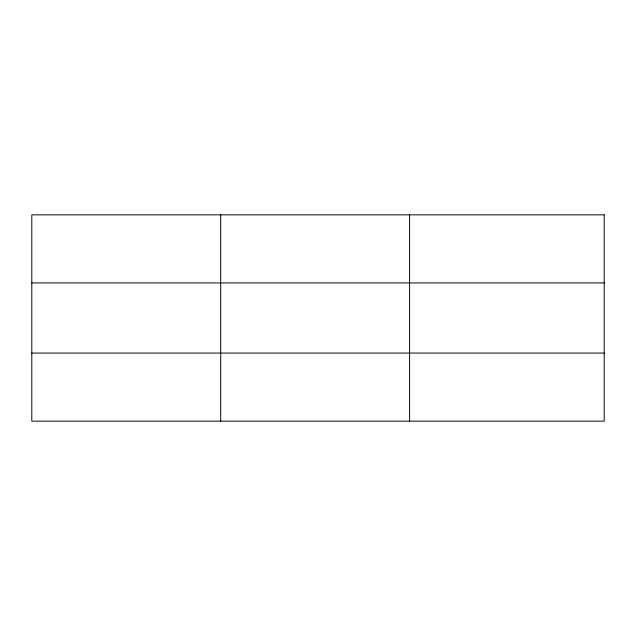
<?xml version="1.0" encoding="UTF-8"?>
<svg xmlns="http://www.w3.org/2000/svg" width="636" height="636" viewBox="0 0 636 636"><rect width="100%" height="100%" fill="white"/><g stroke="black" fill="none" stroke-linecap="round" stroke-linejoin="round"><path stroke-width="0.95" d="M220.692 214.841L220.692 421.159M409.584 214.841L409.584 421.159M31.8 282.925L604.2 282.925M31.8 353.075L604.2 353.075M604.2 214.841L604.2 421.159L31.8 421.159L31.8 214.841L604.2 214.841"/></g></svg>
